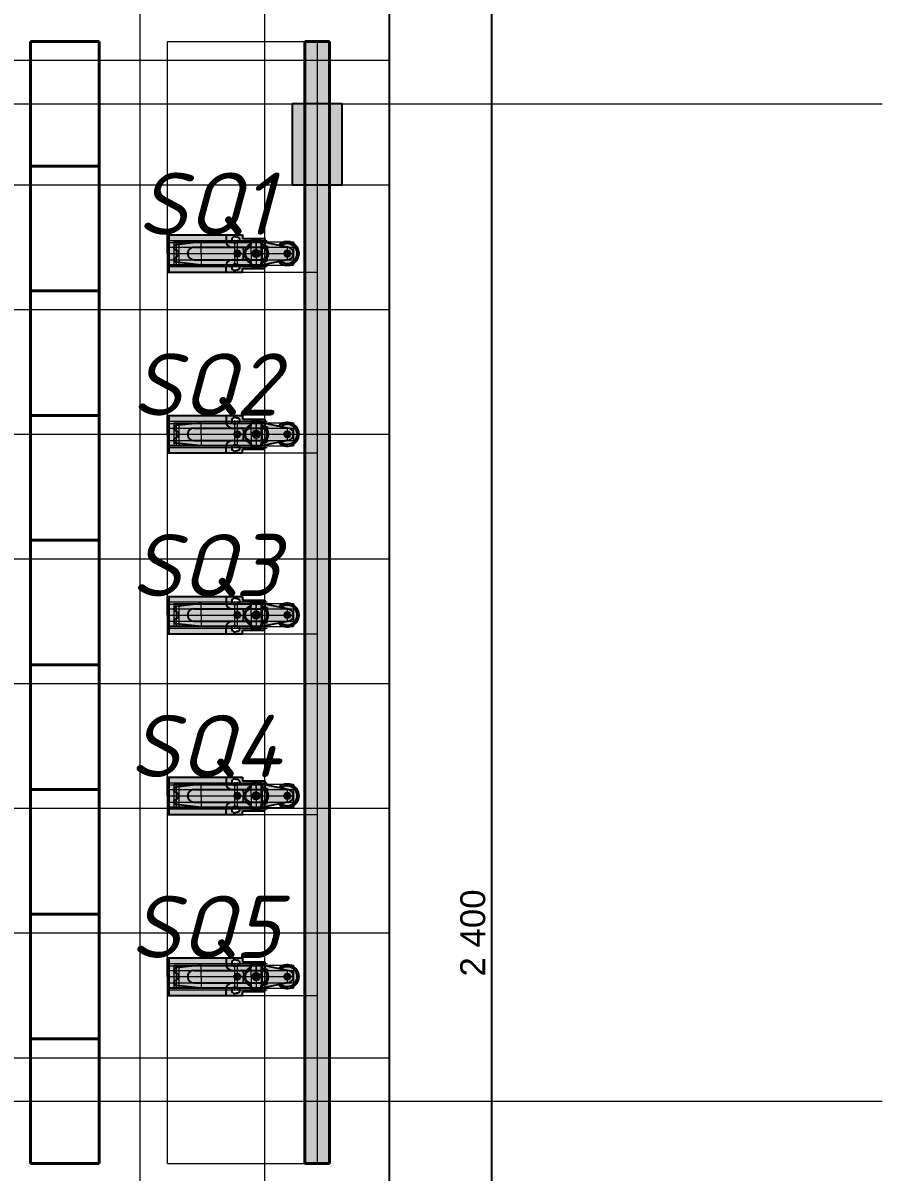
# Model space of a CAD drawing. Header units: millimetres. Extents: x 0 to 53000, y -591 to 24400.
# Drawn here: x 25296 to 25985, y 6138 to 7061 of the extents above; entities that cross this region are included whole.
import ezdxf
from ezdxf.enums import TextEntityAlignment as Align

# ---------------------------------------------------------------- set-up
doc = ezdxf.new("R2010")
doc.units = ezdxf.units.MM
doc.layers.add('Привязки', color=2, linetype='Continuous', lineweight=0, plot=False, transparency=0.8)
doc.layers.add('размеры', color=3, linetype='Continuous')
doc.layers.add('Сетка', color=9, linetype='Continuous', lineweight=20, transparency=0.3)
doc.layers.add('Сетчатый лоток', color=6, linetype='Continuous', lineweight=40)
doc.layers.add('Трубка ПВХ', color=8, linetype='Continuous', lineweight=40)
doc.styles.get("Standard").update_dxf_attribs({"font": 'arial.ttf'})
doc.styles.add('текст', font='isocpeui.ttf')
doc.dimstyles.new('ISO2', dxfattribs={"dimtxt": 20, "dimasz": 20, "dimexe": 10, "dimexo": 5, "dimgap": 5, "dimtad": 1, "dimdec": 4, "dimdsep": 46, "dimlunit": 6, "dimtxsty": 'Standard', "dimcen": 20, "dimadec": 0, "dimazin": 0, "dimtfac": 1, "dimtdec": 4, "dimtmove": 0, "dimatfit": 3, "dimfxl": 1, "dimtolj": 1, "dimtzin": 0, "dimarcsym": 0})

# ---------------------------------------------------------------- blocks, each defined once
blk = doc.blocks.new('*U286')
at = {"layer": 'Сетка'}
blk.add_line((0, -1000), (0, 1400), dxfattribs=at)
blk = doc.blocks.new('*U287')
at = {"layer": 'Сетка', "color": 0, "linetype": 'ByBlock', "lineweight": -2, "transparency": 16777216}
for p in [(1800, 0), (1900, 0), (2000, 0)]:
    blk.add_blockref('*U286', p, dxfattribs=at)
blk = doc.blocks.new('*U288')
at = {"layer": 'Сетка'}
blk.add_line((-800, 0), (1200, 0), dxfattribs=at)
blk = doc.blocks.new('*U289')
at = {"layer": 'Сетка', "color": 0, "linetype": 'ByBlock', "lineweight": -2, "transparency": 16777216}
for p in [(0, 1900), (0, 1800), (0, 1700), (0, 1600), (0, 1500), (0, 1400), (0, 1300), (0, 1200), (0, 1100)]:
    blk.add_blockref('*U288', p, dxfattribs=at)
blk = doc.blocks.new('*D325')
at = {"layer": 'Defpoints', "color": 0, "transparency": 16777216}
for p in [(25589.84, 7531), (25672, 7531), (25589.84, 5131)]:
    blk.add_point(p, dxfattribs=at)
at = {"layer": 'размеры', "color": 0, "lineweight": -2, "transparency": 16777216}
for p, q in [((25594.84, 7531), (25682, 7531)), ((25672, 5151), (25672, 7511)), ((25594.84, 5131), (25682, 5131))]:
    blk.add_line(p, q, dxfattribs=at)
at = {"layer": 'размеры', "color": 0, "transparency": 16777216}
for points in [[(25668.67, 7511), (25675.33, 7511), (25672, 7531)], [(25668.67, 5151), (25675.33, 5151), (25672, 5131)]]:
    blk.add_solid(points, dxfattribs=at)
at = {"layer": 'размеры', "color": 0, "transparency": 16777216, "insert": (25656.79, 6331), "char_height": 20, "attachment_point": 5, "rotation": 90}
blk.add_mtext('\\A1;2\xa0400', dxfattribs=at)
blk = doc.blocks.new('Механизм Концевика')
h = blk.add_hatch(color=8)
h.dxf.hatch_style = 1
h.paths.add_polyline_path([(5, 9.25), (4.75, 8.75), (4.5, 9.25), (4.25, 8.75), (4, 9.25), (3.75, 8.75), (3.5, 9.25), (3.25, 8.75), (3, 9.25), (2.75, 8.75), (2.5, 9.25), (2.25, 8.75), (2, 9.25), (1.75, 8.75), (1.5, 9.25), (1.25, 8.75), (1, 9.25), (0.75, 8.75), (0.5, 9.25), (0.25, 8.75), (0, 9.25), (-0.25, 8.75), (-0.5, 9.25), (-0.75, 8.75), (-1, 9.25), (-1.25, 8.75), (-1.5, 9.25), (-1.75, 8.75), (-2, 9.25), (-2.25, 8.75), (-2.5, 9.25), (-2.75, 8.75), (-3, 9.25), (-3.25, 8.75), (-3.5, 9.25), (-3.75, 8.75), (-4, 9.25), (-4.25, 8.75), (-4.5, 9.25), (-4.75, 8.75), (-5, 9.25), (-5.25, 8.75), (-5.5, 9.25), (-5.75, 8.75), (-6, 9.25), (-6.25, 8.75), (-6.5, 9.25), (-6.75, 8.75), (-7, 9.25), (-7.25, 8.75), (-7.5, 9.25), (-7.75, 8.75), (-8, 9.25), (-8.25, 8.75), (-8.5, 9.25), (-8.75, 8.75), (-9, 9.25), (-9.25, 8.75), (-9.5, 9.25), (-9.75, 8.75), (-10, 9.25), (-10.25, 8.75), (-10.5, 9.25), (-10.75, 8.75), (-11, 9.25), (-11.25, 8.75), (-11.5, 9.25), (-11.75, 8.75), (-12, 9.25), (-12.25, 8.75), (-12.5, 9.25), (-12.75, 8.75), (-13, 9.25), (-13.25, 8.75), (-13.5, 9.25), (-13.75, 8.75), (-14, 9.25), (-14.25, 8.75), (-14.5, 9.25), (-14.75, 8.75), (-15, 9.25), (-15.25, 8.75), (-15.5, 9.25), (-15.75, 8.75), (-16, 9.25), (-16.25, 8.75), (-16.5, 9.25), (-16.75, 8.75), (-17, 9.25), (-17.25, 8.75), (-17.5, 9.25), (-17.75, 8.75), (-18, 9.25), (-18.25, 8.75), (-18.5, 9.25), (-18.75, 8.75), (-19, 9.25), (-19.25, 8.75), (-19.5, 9.25), (-19.75, 8.75), (-20, 9.25), (-20.25, 8.75), (-20.5, 9.25), (-20.75, 8.75), (-21, 9.25), (-21.25, 8.75), (-21.5, 9.25), (-21.75, 8.75), (-22, 9.25), (-22.25, 8.75), (-22.5, 9.25), (-22.75, 8.75), (-23, 9.25), (-23.25, 8.75), (-23.5, 9.25), (-23.75, 8.75), (-24, 9.25), (-24.25, 8.75), (-24.5, 9.25), (-24.75, 8.75), (-25, 9.25), (-25.25, 8.75), (-25.5, 9.25), (-25.75, 8.75), (-26, 9.25), (-26.25, 8.75), (-26.5, 9.25), (-26.75, 8.75), (-27, 9.25), (-27.25, 8.75), (-27.5, 9.25), (-27.75, 8.75), (-28, 9.25), (-28.25, 8.75), (-28.5, 9.25), (-28.75, 8.75), (-29, 9.25), (-29.25, 8.75), (-29.5, 9.25), (-29.75, 8.75), (-30, 9.25), (-30.25, 8.75), (-30.5, 9.25), (-30.75, 8.75), (-31, 9.25), (-31.25, 8.75), (-31.5, 9.25), (-31.75, 8.75), (-32, 9.25), (-32.25, 8.75), (-32.5, 9.25), (-32.75, 8.75), (-33, 9.25), (-33.25, 8.75), (-33.5, 9.25), (-33.75, 8.75), (-34, 9.25), (-34.25, 8.75), (-34.5, 9.25), (-34.75, 8.75), (-35, 9.25), (-35.25, 8.75), (-35.5, 9.25), (-35.75, 8.75), (-36, 9.25), (-36.25, 8.75), (-36.5, 9.25), (-36.75, 8.75), (-37, 9.25), (-37.25, 8.75), (-37.5, 9.25), (-37.75, 8.75), (-38, 9.25), (-38.25, 8.75), (-38.5, 9.25), (-38.75, 8.75), (-39, 9.25), (-39.25, 8.75), (-39.5, 9.25), (-39.75, 8.75), (-40, 9.25), (-40.25, 8.75), (-40.5, 9.25), (-40.75, 8.75), (-41, 9.25), (-41.25, 8.75), (-41.5, 9.25), (-41.75, 8.75), (-42, 9.25), (-42.25, 8.75), (-42.5, 9.25), (-42.75, 8.75), (-43, 9.25), (-43.25, 8.75), (-43.5, 9.25), (-43.75, 8.75), (-44, 9.25), (-64, 7, 0.895043), (-64.44, 3.05, -0.8), (-64.44, -3.05, 0.895043), (-64, -7), (-44, -9.25), (-43.75, -8.75), (-43.5, -9.25), (-43.25, -8.75), (-43, -9.25), (-42.75, -8.75), (-42.5, -9.25), (-42.25, -8.75), (-42, -9.25), (-41.75, -8.75), (-41.5, -9.25), (-41.25, -8.75), (-41, -9.25), (-40.75, -8.75), (-40.5, -9.25), (-40.25, -8.75), (-40, -9.25), (-39.75, -8.75), (-39.5, -9.25), (-39.25, -8.75), (-39, -9.25), (-38.75, -8.75), (-38.5, -9.25), (-38.25, -8.75), (-38, -9.25), (-37.75, -8.75), (-37.5, -9.25), (-37.25, -8.75), (-37, -9.25), (-36.75, -8.75), (-36.5, -9.25), (-36.25, -8.75), (-36, -9.25), (-35.75, -8.75), (-35.5, -9.25), (-35.25, -8.75), (-35, -9.25), (-34.75, -8.75), (-34.5, -9.25), (-34.25, -8.75), (-34, -9.25), (-33.75, -8.75), (-33.5, -9.25), (-33.25, -8.75), (-33, -9.25), (-32.75, -8.75), (-32.5, -9.25), (-32.25, -8.75), (-32, -9.25), (-31.75, -8.75), (-31.5, -9.25), (-31.25, -8.75), (-31, -9.25), (-30.75, -8.75), (-30.5, -9.25), (-30.25, -8.75), (-30, -9.25), (-29.75, -8.75), (-29.5, -9.25), (-29.25, -8.75), (-29, -9.25), (-28.75, -8.75), (-28.5, -9.25), (-28.25, -8.75), (-28, -9.25), (-27.75, -8.75), (-27.5, -9.25), (-27.25, -8.75), (-27, -9.25), (-26.75, -8.75), (-26.5, -9.25), (-26.25, -8.75), (-26, -9.25), (-25.75, -8.75), (-25.5, -9.25), (-25.25, -8.75), (-25, -9.25), (-24.75, -8.75), (-24.5, -9.25), (-24.25, -8.75), (-24, -9.25), (-23.75, -8.75), (-23.5, -9.25), (-23.25, -8.75), (-23, -9.25), (-22.75, -8.75), (-22.5, -9.25), (-22.25, -8.75), (-22, -9.25), (-21.75, -8.75), (-21.5, -9.25), (-21.25, -8.75), (-21, -9.25), (-20.75, -8.75), (-20.5, -9.25), (-20.25, -8.75), (-20, -9.25), (-19.75, -8.75), (-19.5, -9.25), (-19.25, -8.75), (-19, -9.25), (-18.75, -8.75), (-18.5, -9.25), (-18.25, -8.75), (-18, -9.25), (-17.75, -8.75), (-17.5, -9.25), (-17.25, -8.75), (-17, -9.25), (-16.75, -8.75), (-16.5, -9.25), (-16.25, -8.75), (-16, -9.25), (-15.75, -8.75), (-15.5, -9.25), (-15.25, -8.75), (-15, -9.25), (-14.75, -8.75), (-14.5, -9.25), (-14.25, -8.75), (-14, -9.25), (-13.75, -8.75), (-13.5, -9.25), (-13.25, -8.75), (-13, -9.25), (-12.75, -8.75), (-12.5, -9.25), (-12.25, -8.75), (-12, -9.25), (-11.75, -8.75), (-11.5, -9.25), (-11.25, -8.75), (-11, -9.25), (-10.75, -8.75), (-10.5, -9.25), (-10.25, -8.75), (-10, -9.25), (-9.75, -8.75), (-9.5, -9.25), (-9.25, -8.75), (-9, -9.25), (-8.75, -8.75), (-8.5, -9.25), (-8.25, -8.75), (-8, -9.25), (-7.75, -8.75), (-7.5, -9.25), (-7.25, -8.75), (-7, -9.25), (-6.75, -8.75), (-6.5, -9.25), (-6.25, -8.75), (-6, -9.25), (-5.75, -8.75), (-5.5, -9.25), (-5.25, -8.75), (-5, -9.25), (-4.75, -8.75), (-4.5, -9.25), (-4.25, -8.75), (-4, -9.25), (-3.75, -8.75), (-3.5, -9.25), (-3.25, -8.75), (-3, -9.25), (-2.75, -8.75), (-2.5, -9.25), (-2.25, -8.75), (-2, -9.25), (-1.75, -8.75), (-1.5, -9.25), (-1.25, -8.75), (-1, -9.25), (-0.75, -8.75), (-0.5, -9.25), (-0.25, -8.75), (0, -9.25), (0.25, -8.75), (0.5, -9.25), (0.75, -8.75), (1, -9.25), (1.25, -8.75), (1.5, -9.25), (1.75, -8.75), (2, -9.25), (2.25, -8.75), (2.5, -9.25), (2.75, -8.75), (3, -9.25), (3.25, -8.75), (3.5, -9.25), (3.75, -8.75), (4, -9.25), (4.25, -8.75), (4.5, -9.25), (4.75, -8.75), (5, -9.25), (24.81, -5.04, -0.044246), (25.16, -5, 0.968002), (25.16, 5, -0.044246), (24.81, 5.04)])
h.paths.add_polyline_path([(-50, 5), (5, 5, -1), (5, -5), (-50, -5, -1)], flags=16)
h.paths.add_polyline_path([(27.5, 0, -1), (22.5, 0, -1)], flags=16)
h.paths.add_polyline_path([(26.25, 0, -1), (23.75, 0, -1)], flags=0)
h.paths.add_polyline_path([(18.05, 6.48), (19.82, 6.1, -2.160037), (19.82, -6.1), (18.05, -6.48, 2.539795)])
h = blk.add_hatch(color=7)
h.dxf.hatch_style = 1
h.paths.add_polyline_path([(19.82, 6.1), (24.81, 5.04, 0.044246), (25.16, 5, -0.968002), (25.16, -5, 0.044246), (24.81, -5.04), (19.82, -6.1, 2.160037)])
h = blk.add_hatch(color=7)
h.dxf.hatch_style = 1
h.paths.add_polyline_path([(27.5, 0, 1), (22.5, 0, 1)])
h.paths.add_polyline_path([(23.75, 0, -1), (26.25, 0, -1)], flags=16)
h = blk.add_hatch(color=8)
h.dxf.hatch_style = 1
h.paths.add_polyline_path([(26.25, 0, 1), (23.75, 0, 1)])
for p, q in [((-44, 9.25), (-64, 7)), ((-43.75, 8.75), (-44, 9.25)), ((-43.75, 8.75), (-43.5, 9.25)), ((-43.25, 8.75), (-43.5, 9.25)), ((-43.25, 8.75), (-43, 9.25)), ((-42.75, 8.75), (-43, 9.25)), ((-42.75, 8.75), (-42.5, 9.25)), ((-42.25, 8.75), (-42.5, 9.25)), ((-42.25, 8.75), (-42, 9.25)), ((-41.75, 8.75), (-42, 9.25)), ((-41.75, 8.75), (-41.5, 9.25)), ((-41.25, 8.75), (-41.5, 9.25)), ((-41.25, 8.75), (-41, 9.25)), ((-40.75, 8.75), (-41, 9.25)), ((-40.75, 8.75), (-40.5, 9.25)), ((-40.25, 8.75), (-40.5, 9.25)), ((-40.25, 8.75), (-40, 9.25)), ((-39.75, 8.75), (-40, 9.25)), ((-39.75, 8.75), (-39.5, 9.25)), ((-39.25, 8.75), (-39.5, 9.25)), ((-39.25, 8.75), (-39, 9.25)), ((-38.75, 8.75), (-39, 9.25)), ((-38.75, 8.75), (-38.5, 9.25)), ((-38.25, 8.75), (-38.5, 9.25)), ((-38.25, 8.75), (-38, 9.25)), ((-37.75, 8.75), (-38, 9.25)), ((-37.75, 8.75), (-37.5, 9.25)), ((-37.25, 8.75), (-37.5, 9.25)), ((-37.25, 8.75), (-37, 9.25)), ((-36.75, 8.75), (-37, 9.25)), ((-36.75, 8.75), (-36.5, 9.25)), ((-36.25, 8.75), (-36.5, 9.25)), ((-36.25, 8.75), (-36, 9.25)), ((-35.75, 8.75), (-36, 9.25)), ((-35.75, 8.75), (-35.5, 9.25)), ((-35.25, 8.75), (-35.5, 9.25)), ((-35.25, 8.75), (-35, 9.25)), ((-34.75, 8.75), (-35, 9.25)), ((-34.75, 8.75), (-34.5, 9.25)), ((-34.25, 8.75), (-34.5, 9.25)), ((-34.25, 8.75), (-34, 9.25)), ((-33.75, 8.75), (-34, 9.25)), ((-33.75, 8.75), (-33.5, 9.25)), ((-33.25, 8.75), (-33.5, 9.25)), ((-33.25, 8.75), (-33, 9.25)), ((-32.75, 8.75), (-33, 9.25)), ((-32.75, 8.75), (-32.5, 9.25)), ((-32.25, 8.75), (-32.5, 9.25)), ((-32.25, 8.75), (-32, 9.25)), ((-31.75, 8.75), (-32, 9.25)), ((-31.75, 8.75), (-31.5, 9.25)), ((-31.25, 8.75), (-31.5, 9.25)), ((-31.25, 8.75), (-31, 9.25)), ((-30.75, 8.75), (-31, 9.25)), ((-30.75, 8.75), (-30.5, 9.25)), ((-30.25, 8.75), (-30.5, 9.25)), ((-30.25, 8.75), (-30, 9.25)), ((-29.75, 8.75), (-30, 9.25)), ((-29.75, 8.75), (-29.5, 9.25)), ((-29.25, 8.75), (-29.5, 9.25)), ((-29.25, 8.75), (-29, 9.25)), ((-28.75, 8.75), (-29, 9.25)), ((-28.75, 8.75), (-28.5, 9.25)), ((-28.25, 8.75), (-28.5, 9.25)), ((-28.25, 8.75), (-28, 9.25)), ((-27.75, 8.75), (-28, 9.25)), ((-27.75, 8.75), (-27.5, 9.25)), ((-27.25, 8.75), (-27.5, 9.25)), ((-27.25, 8.75), (-27, 9.25)), ((-26.75, 8.75), (-27, 9.25)), ((-26.75, 8.75), (-26.5, 9.25)), ((-26.25, 8.75), (-26.5, 9.25)), ((-26.25, 8.75), (-26, 9.25)), ((-25.75, 8.75), (-26, 9.25)), ((-25.75, 8.75), (-25.5, 9.25)), ((-25.25, 8.75), (-25.5, 9.25)), ((-25.25, 8.75), (-25, 9.25)), ((-24.75, 8.75), (-25, 9.25)), ((-24.75, 8.75), (-24.5, 9.25)), ((-24.25, 8.75), (-24.5, 9.25)), ((-24.25, 8.75), (-24, 9.25)), ((-23.75, 8.75), (-24, 9.25)), ((-23.75, 8.75), (-23.5, 9.25)), ((-23.25, 8.75), (-23.5, 9.25)), ((-23.25, 8.75), (-23, 9.25)), ((-22.75, 8.75), (-23, 9.25)), ((-22.75, 8.75), (-22.5, 9.25)), ((-22.25, 8.75), (-22.5, 9.25)), ((-22.25, 8.75), (-22, 9.25)), ((-21.75, 8.75), (-22, 9.25)), ((-21.75, 8.75), (-21.5, 9.25)), ((-21.25, 8.75), (-21.5, 9.25)), ((-21.25, 8.75), (-21, 9.25)), ((-20.75, 8.75), (-21, 9.25)), ((-20.75, 8.75), (-20.5, 9.25)), ((-20.25, 8.75), (-20.5, 9.25)), ((-20.25, 8.75), (-20, 9.25)), ((-19.75, 8.75), (-20, 9.25)), ((-19.75, 8.75), (-19.5, 9.25)), ((-19.25, 8.75), (-19.5, 9.25)), ((-19.25, 8.75), (-19, 9.25)), ((-18.75, 8.75), (-19, 9.25)), ((-18.75, 8.75), (-18.5, 9.25)), ((-18.25, 8.75), (-18.5, 9.25)), ((-18.25, 8.75), (-18, 9.25)), ((-17.75, 8.75), (-18, 9.25)), ((-17.75, 8.75), (-17.5, 9.25)), ((-17.25, 8.75), (-17.5, 9.25)), ((-17.25, 8.75), (-17, 9.25)), ((-16.75, 8.75), (-17, 9.25)), ((-16.75, 8.75), (-16.5, 9.25)), ((-16.25, 8.75), (-16.5, 9.25)), ((-16.25, 8.75), (-16, 9.25)), ((-15.75, 8.75), (-16, 9.25)), ((-15.75, 8.75), (-15.5, 9.25)), ((-15.25, 8.75), (-15.5, 9.25)), ((-15.25, 8.75), (-15, 9.25)), ((-14.75, 8.75), (-15, 9.25)), ((-14.75, 8.75), (-14.5, 9.25)), ((-14.25, 8.75), (-14.5, 9.25)), ((-14.25, 8.75), (-14, 9.25)), ((-13.75, 8.75), (-14, 9.25)), ((-13.75, 8.75), (-13.5, 9.25)), ((-13.25, 8.75), (-13.5, 9.25)), ((-13.25, 8.75), (-13, 9.25)), ((-12.75, 8.75), (-13, 9.25)), ((-12.75, 8.75), (-12.5, 9.25)), ((-12.25, 8.75), (-12.5, 9.25)), ((-12.25, 8.75), (-12, 9.25)), ((-11.75, 8.75), (-12, 9.25)), ((-11.75, 8.75), (-11.5, 9.25)), ((-11.25, 8.75), (-11.5, 9.25)), ((-11.25, 8.75), (-11, 9.25)), ((-10.75, 8.75), (-11, 9.25)), ((-10.75, 8.75), (-10.5, 9.25)), ((-10.25, 8.75), (-10.5, 9.25)), ((-10.25, 8.75), (-10, 9.25)), ((-9.75, 8.75), (-10, 9.25)), ((-9.75, 8.75), (-9.5, 9.25)), ((-9.25, 8.75), (-9.5, 9.25)), ((-9.25, 8.75), (-9, 9.25)), ((-8.75, 8.75), (-9, 9.25)), ((-8.75, 8.75), (-8.5, 9.25)), ((-8.25, 8.75), (-8.5, 9.25)), ((-8.25, 8.75), (-8, 9.25)), ((-7.75, 8.75), (-8, 9.25)), ((-7.75, 8.75), (-7.5, 9.25)), ((-7.25, 8.75), (-7.5, 9.25)), ((-7.25, 8.75), (-7, 9.25)), ((-6.75, 8.75), (-7, 9.25)), ((-6.75, 8.75), (-6.5, 9.25)), ((-6.25, 8.75), (-6.5, 9.25)), ((-6.25, 8.75), (-6, 9.25)), ((-5.75, 8.75), (-6, 9.25)), ((-5.75, 8.75), (-5.5, 9.25)), ((-5.25, 8.75), (-5.5, 9.25)), ((-5.25, 8.75), (-5, 9.25)), ((-4.75, 8.75), (-5, 9.25)), ((-4.75, 8.75), (-4.5, 9.25)), ((-4.25, 8.75), (-4.5, 9.25)), ((-4.25, 8.75), (-4, 9.25)), ((-3.75, 8.75), (-4, 9.25)), ((-3.75, 8.75), (-3.5, 9.25)), ((-3.25, 8.75), (-3.5, 9.25)), ((-3.25, 8.75), (-3, 9.25)), ((-2.75, 8.75), (-3, 9.25)), ((-2.75, 8.75), (-2.5, 9.25)), ((-2.25, 8.75), (-2.5, 9.25)), ((-2.25, 8.75), (-2, 9.25)), ((-1.75, 8.75), (-2, 9.25)), ((-1.75, 8.75), (-1.5, 9.25)), ((-1.25, 8.75), (-1.5, 9.25)), ((-1.25, 8.75), (-1, 9.25)), ((-0.75, 8.75), (-1, 9.25)), ((-0.75, 8.75), (-0.5, 9.25)), ((-0.25, 8.75), (-0.5, 9.25)), ((-0.25, 8.75), (0, 9.25)), ((0.25, 8.75), (0, 9.25)), ((0.25, 8.75), (0.5, 9.25)), ((0.75, 8.75), (0.5, 9.25)), ((0.75, 8.75), (1, 9.25)), ((1.25, 8.75), (1, 9.25)), ((1.25, 8.75), (1.5, 9.25)), ((1.75, 8.75), (1.5, 9.25)), ((1.75, 8.75), (2, 9.25)), ((2.25, 8.75), (2, 9.25)), ((2.25, 8.75), (2.5, 9.25)), ((2.75, 8.75), (2.5, 9.25)), ((2.75, 8.75), (3, 9.25)), ((3.25, 8.75), (3, 9.25)), ((3.25, 8.75), (3.5, 9.25)), ((3.75, 8.75), (3.5, 9.25)), ((3.75, 8.75), (4, 9.25)), ((4.25, 8.75), (4, 9.25)), ((4.25, 8.75), (4.5, 9.25)), ((4.75, 8.75), (4.5, 9.25)), ((4.75, 8.75), (5, 9.25)), ((24.81, 5.04), (5, 9.25)), ((-50, 5), (5, 5)), ((-4, 5), (4, 5)), ((-44, -9.25), (-64, -7)), ((-50, -5), (5, -5)), ((-43.75, -8.75), (-44, -9.25)), ((-43.75, -8.75), (-43.5, -9.25)), ((-43.25, -8.75), (-43.5, -9.25)), ((-43.25, -8.75), (-43, -9.25)), ((-42.75, -8.75), (-43, -9.25)), ((-42.75, -8.75), (-42.5, -9.25)), ((-42.25, -8.75), (-42.5, -9.25)), ((-42.25, -8.75), (-42, -9.25)), ((-41.75, -8.75), (-42, -9.25)), ((-41.75, -8.75), (-41.5, -9.25)), ((-41.25, -8.75), (-41.5, -9.25)), ((-41.25, -8.75), (-41, -9.25)), ((-40.75, -8.75), (-41, -9.25)), ((-40.75, -8.75), (-40.5, -9.25)), ((-40.25, -8.75), (-40.5, -9.25)), ((-40.25, -8.75), (-40, -9.25)), ((-39.75, -8.75), (-40, -9.25)), ((-39.75, -8.75), (-39.5, -9.25)), ((-39.25, -8.75), (-39.5, -9.25)), ((-39.25, -8.75), (-39, -9.25)), ((-38.75, -8.75), (-39, -9.25)), ((-38.75, -8.75), (-38.5, -9.25)), ((-38.25, -8.75), (-38.5, -9.25)), ((-38.25, -8.75), (-38, -9.25)), ((-37.75, -8.75), (-38, -9.25)), ((-37.75, -8.75), (-37.5, -9.25)), ((-37.25, -8.75), (-37.5, -9.25)), ((-37.25, -8.75), (-37, -9.25)), ((-36.75, -8.75), (-37, -9.25)), ((-36.75, -8.75), (-36.5, -9.25)), ((-36.25, -8.75), (-36.5, -9.25)), ((-36.25, -8.75), (-36, -9.25)), ((-35.75, -8.75), (-36, -9.25)), ((-35.75, -8.75), (-35.5, -9.25)), ((-35.25, -8.75), (-35.5, -9.25)), ((-35.25, -8.75), (-35, -9.25)), ((-34.75, -8.75), (-35, -9.25)), ((-34.75, -8.75), (-34.5, -9.25)), ((-34.25, -8.75), (-34.5, -9.25)), ((-34.25, -8.75), (-34, -9.25)), ((-33.75, -8.75), (-34, -9.25)), ((-33.75, -8.75), (-33.5, -9.25)), ((-33.25, -8.75), (-33.5, -9.25)), ((-33.25, -8.75), (-33, -9.25)), ((-32.75, -8.75), (-33, -9.25)), ((-32.75, -8.75), (-32.5, -9.25)), ((-32.25, -8.75), (-32.5, -9.25)), ((-32.25, -8.75), (-32, -9.25)), ((-31.75, -8.75), (-32, -9.25)), ((-31.75, -8.75), (-31.5, -9.25)), ((-31.25, -8.75), (-31.5, -9.25)), ((-31.25, -8.75), (-31, -9.25)), ((-30.75, -8.75), (-31, -9.25)), ((-30.75, -8.75), (-30.5, -9.25)), ((-30.25, -8.75), (-30.5, -9.25)), ((-30.25, -8.75), (-30, -9.25)), ((-29.75, -8.75), (-30, -9.25)), ((-29.75, -8.75), (-29.5, -9.25)), ((-29.25, -8.75), (-29.5, -9.25)), ((-29.25, -8.75), (-29, -9.25)), ((-28.75, -8.75), (-29, -9.25)), ((-28.75, -8.75), (-28.5, -9.25)), ((-28.25, -8.75), (-28.5, -9.25)), ((-28.25, -8.75), (-28, -9.25)), ((-27.75, -8.75), (-28, -9.25)), ((-27.75, -8.75), (-27.5, -9.25)), ((-27.25, -8.75), (-27.5, -9.25)), ((-27.25, -8.75), (-27, -9.25)), ((-26.75, -8.75), (-27, -9.25)), ((-26.75, -8.75), (-26.5, -9.25)), ((-26.25, -8.75), (-26.5, -9.25)), ((-26.25, -8.75), (-26, -9.25)), ((-25.75, -8.75), (-26, -9.25)), ((-25.75, -8.75), (-25.5, -9.25)), ((-25.25, -8.75), (-25.5, -9.25)), ((-25.25, -8.75), (-25, -9.25)), ((-24.75, -8.75), (-25, -9.25)), ((-24.75, -8.75), (-24.5, -9.25)), ((-24.25, -8.75), (-24.5, -9.25)), ((-24.25, -8.75), (-24, -9.25)), ((-23.75, -8.75), (-24, -9.25)), ((-23.75, -8.75), (-23.5, -9.25)), ((-23.25, -8.75), (-23.5, -9.25)), ((-23.25, -8.75), (-23, -9.25)), ((-22.75, -8.75), (-23, -9.25)), ((-22.75, -8.75), (-22.5, -9.25)), ((-22.25, -8.75), (-22.5, -9.25)), ((-22.25, -8.75), (-22, -9.25)), ((-21.75, -8.75), (-22, -9.25)), ((-21.75, -8.75), (-21.5, -9.25)), ((-21.25, -8.75), (-21.5, -9.25)), ((-21.25, -8.75), (-21, -9.25)), ((-20.75, -8.75), (-21, -9.25)), ((-20.75, -8.75), (-20.5, -9.25)), ((-20.25, -8.75), (-20.5, -9.25)), ((-20.25, -8.75), (-20, -9.25)), ((-19.75, -8.75), (-20, -9.25)), ((-19.75, -8.75), (-19.5, -9.25)), ((-19.25, -8.75), (-19.5, -9.25)), ((-19.25, -8.75), (-19, -9.25)), ((-18.75, -8.75), (-19, -9.25)), ((-18.75, -8.75), (-18.5, -9.25)), ((-18.25, -8.75), (-18.5, -9.25)), ((-18.25, -8.75), (-18, -9.25)), ((-17.75, -8.75), (-18, -9.25)), ((-17.75, -8.75), (-17.5, -9.25)), ((-17.25, -8.75), (-17.5, -9.25)), ((-17.25, -8.75), (-17, -9.25)), ((-16.75, -8.75), (-17, -9.25)), ((-16.75, -8.75), (-16.5, -9.25)), ((-16.25, -8.75), (-16.5, -9.25)), ((-16.25, -8.75), (-16, -9.25)), ((-15.75, -8.75), (-16, -9.25)), ((-15.75, -8.75), (-15.5, -9.25)), ((-15.25, -8.75), (-15.5, -9.25)), ((-15.25, -8.75), (-15, -9.25)), ((-14.75, -8.75), (-15, -9.25)), ((-14.75, -8.75), (-14.5, -9.25)), ((-14.25, -8.75), (-14.5, -9.25)), ((-14.25, -8.75), (-14, -9.25)), ((-13.75, -8.75), (-14, -9.25)), ((-13.75, -8.75), (-13.5, -9.25)), ((-13.25, -8.75), (-13.5, -9.25)), ((-13.25, -8.75), (-13, -9.25)), ((-12.75, -8.75), (-13, -9.25)), ((-12.75, -8.75), (-12.5, -9.25)), ((-12.25, -8.75), (-12.5, -9.25)), ((-12.25, -8.75), (-12, -9.25)), ((-11.75, -8.75), (-12, -9.25)), ((-11.75, -8.75), (-11.5, -9.25)), ((-11.25, -8.75), (-11.5, -9.25)), ((-11.25, -8.75), (-11, -9.25)), ((-10.75, -8.75), (-11, -9.25)), ((-10.75, -8.75), (-10.5, -9.25)), ((-10.25, -8.75), (-10.5, -9.25)), ((-10.25, -8.75), (-10, -9.25)), ((-9.75, -8.75), (-10, -9.25)), ((-9.75, -8.75), (-9.5, -9.25)), ((-9.25, -8.75), (-9.5, -9.25)), ((-9.25, -8.75), (-9, -9.25)), ((-8.75, -8.75), (-9, -9.25)), ((-8.75, -8.75), (-8.5, -9.25)), ((-8.25, -8.75), (-8.5, -9.25)), ((-8.25, -8.75), (-8, -9.25)), ((-7.75, -8.75), (-8, -9.25)), ((-7.75, -8.75), (-7.5, -9.25)), ((-7.25, -8.75), (-7.5, -9.25)), ((-7.25, -8.75), (-7, -9.25)), ((-6.75, -8.75), (-7, -9.25)), ((-6.75, -8.75), (-6.5, -9.25)), ((-6.25, -8.75), (-6.5, -9.25)), ((-6.25, -8.75), (-6, -9.25)), ((-5.75, -8.75), (-6, -9.25)), ((-5.75, -8.75), (-5.5, -9.25)), ((-5.25, -8.75), (-5.5, -9.25)), ((-5.25, -8.75), (-5, -9.25)), ((-4.75, -8.75), (-5, -9.25)), ((-4.75, -8.75), (-4.5, -9.25)), ((-4.25, -8.75), (-4.5, -9.25)), ((-4.25, -8.75), (-4, -9.25)), ((-4, -5), (4, -5)), ((-3.75, -8.75), (-4, -9.25)), ((-3.75, -8.75), (-3.5, -9.25)), ((-3.25, -8.75), (-3.5, -9.25)), ((-3.25, -8.75), (-3, -9.25)), ((-2.75, -8.75), (-3, -9.25)), ((-2.75, -8.75), (-2.5, -9.25)), ((-2.25, -8.75), (-2.5, -9.25)), ((-2.25, -8.75), (-2, -9.25)), ((-1.75, -8.75), (-2, -9.25)), ((-1.75, -8.75), (-1.5, -9.25)), ((-1.25, -8.75), (-1.5, -9.25)), ((-1.25, -8.75), (-1, -9.25)), ((-0.75, -8.75), (-1, -9.25)), ((-0.75, -8.75), (-0.5, -9.25)), ((-0.25, -8.75), (-0.5, -9.25)), ((-0.25, -8.75), (0, -9.25)), ((0.25, -8.75), (0, -9.25)), ((0.25, -8.75), (0.5, -9.25)), ((0.75, -8.75), (0.5, -9.25)), ((0.75, -8.75), (1, -9.25)), ((1.25, -8.75), (1, -9.25)), ((1.25, -8.75), (1.5, -9.25)), ((1.75, -8.75), (1.5, -9.25)), ((1.75, -8.75), (2, -9.25)), ((2.25, -8.75), (2, -9.25)), ((2.25, -8.75), (2.5, -9.25)), ((2.75, -8.75), (2.5, -9.25)), ((2.75, -8.75), (3, -9.25)), ((3.25, -8.75), (3, -9.25)), ((3.25, -8.75), (3.5, -9.25)), ((3.75, -8.75), (3.5, -9.25)), ((3.75, -8.75), (4, -9.25)), ((4.25, -8.75), (4, -9.25)), ((4.25, -8.75), (4.5, -9.25)), ((4.75, -8.75), (4.5, -9.25)), ((4.75, -8.75), (5, -9.25)), ((24.81, -5.04), (5, -9.25))]:
    blk.add_line(p, q)
for radius in [2.5, 1.25]:
    blk.add_circle((25, 0), radius)
for centre, radius, start, end in [((25, 0), 9.5, 222.98235, 137.01765), ((-64, 5), 2, 90, 257.31962), ((-65.13, 0), 3.13, 282.68038, 77.31962), ((-65.13, 0), 3.13, 282.68038, 77.31962), ((-50, 0), 5, 90, 270), ((5, 0), 5, 270, 90), ((25, 0), 8, 229.68403, 130.31597), ((25.23, 7), 2, 258.0031, 268.13702), ((25, 0), 5, 271.86298, 88.13702), ((-64, -5), 2, 102.68038, 270), ((25.23, -7), 2, 91.86298, 101.9969)]:
    blk.add_arc(centre, radius, start, end)
at = {"layer": 'Привязки'}
for p, q in [((-66, 9.25), (30, 9.25)), ((-66, 9.25), (-66, -9.25)), ((-64, 9.25), (-64, -9.25)), ((-62, 9.25), (-62, -9.25)), ((-44, 0), (-44, 9.25)), ((0, 9.25), (0, -9.25)), ((5, 9.25), (5, -9.25)), ((30, 9.25), (30, -9.25)), ((-64, 5), (30, 5)), ((-64, 0), (30, 0)), ((-64, 0), (-44, 0)), ((-44, 0), (-44, -9.25)), ((25, 2.5), (25, -2.5)), ((25.16, -5), (25.16, 5)), ((-64, -5), (30, -5)), ((-66, -9.25), (30, -9.25))]:
    blk.add_line(p, q, dxfattribs=at)
blk = doc.blocks.new('Концевой выключатель SQ')
at = {"true_color": 0x293189}
h = blk.add_hatch(color=177, dxfattribs=at)
h.dxf.hatch_style = 1
h.paths.add_polyline_path([(47, 10), (47, 15), (1, 15), (1, -15), (47, -15), (47, -10, -0.414214), (52, -5), (59, -5, 0.414214), (61, -3), (61, 0), (61, 3, 0.414214), (59, 5), (52, 5, -0.414214)])
h.paths.add_polyline_path([(58.5, 0, -1), (53.5, 0, -1)], flags=16)
h.paths.add_polyline_path([(1, 15), (0, 15), (0, 0), (0, -15), (1, -15)])
h.paths.add_polyline_path([(67, 8.06), (67, 10.5), (75, 10.5), (75, 8.06, -0.284915), (80, 0), (80, 6), (78, 6), (78, 12), (60, 12), (60, 15), (47, 15), (47, 10, 0.414214), (52, 5), (59, 5, -0.414214), (61, 3), (61, 0), (61, -3, -0.414214), (59, -5), (52, -5, 0.414214), (47, -10), (47, -15), (60, -15), (60, -12), (78, -12), (78, -6), (80, -6), (80, 0, -0.284915), (75, -8.06), (75, -10.5), (67, -10.5), (67, -8.06, -0.620174)])
h.paths.add_polyline_path([(55.56, 12.95, -1.249), (55.56, 9.05, -2.081666)], flags=16)
h.paths.add_polyline_path([(55.56, -9.05, -1.249), (55.56, -12.95, -2.081666)], flags=16)
h = blk.add_hatch(color=8)
h.dxf.hatch_style = 1
h.paths.add_polyline_path([(75.76, -6.05, 0.072185), (77.29, -4.45, -0.119286), (75, -5), (67, -5, -0.119286), (64.71, -4.45, 0.072185), (66.24, -6.05, -0.2299), (67, -7.62), (67, -9.25), (67.25, -8.75), (67.5, -9.25), (67.75, -8.75), (68, -9.25), (68.25, -8.75), (68.5, -9.25), (68.75, -8.75), (69, -9.25), (69.25, -8.75), (69.5, -9.25), (69.75, -8.75), (70, -9.25), (70.25, -8.75), (70.5, -9.25), (70.75, -8.75), (71, -9.25), (71.25, -8.75), (71.5, -9.25), (71.75, -8.75), (72, -9.25), (72.25, -8.75), (72.5, -9.25), (72.75, -8.75), (73, -9.25), (73.25, -8.75), (73.5, -9.25), (73.75, -8.75), (74, -9.25), (74.25, -8.75), (74.5, -9.25), (74.75, -8.75), (75, -9.25), (75, -7.62, -0.2299)])
h.paths.add_polyline_path([(75, 7.62), (75, 9.25), (74.75, 8.75), (74.5, 9.25), (74.25, 8.75), (74, 9.25), (73.75, 8.75), (73.5, 9.25), (73.25, 8.75), (73, 9.25), (72.75, 8.75), (72.5, 9.25), (72.25, 8.75), (72, 9.25), (71.75, 8.75), (71.5, 9.25), (71.25, 8.75), (71, 9.25), (70.75, 8.75), (70.5, 9.25), (70.25, 8.75), (70, 9.25), (69.75, 8.75), (69.5, 9.25), (69.25, 8.75), (69, 9.25), (68.75, 8.75), (68.5, 9.25), (68.25, 8.75), (68, 9.25), (67.75, 8.75), (67.5, 9.25), (67.25, 8.75), (67, 9.25), (67, 7.62, -0.2299), (66.24, 6.05, 0.072185), (64.71, 4.45, -0.119286), (67, 5), (75, 5, -0.119286), (77.29, 4.45, 0.072185), (75.76, 6.05, -0.2299)])
h = blk.add_hatch(color=8)
h.dxf.hatch_style = 1
h.paths.add_polyline_path([(75, 10.5), (67, 10.5), (67, 9.25), (67.25, 8.75), (67.5, 9.25), (67.75, 8.75), (68, 9.25), (68.25, 8.75), (68.5, 9.25), (68.75, 8.75), (69, 9.25), (69.25, 8.75), (69.5, 9.25), (69.75, 8.75), (70, 9.25), (70.25, 8.75), (70.5, 9.25), (70.75, 8.75), (71, 9.25), (71.25, 8.75), (71.5, 9.25), (71.75, 8.75), (72, 9.25), (72.25, 8.75), (72.5, 9.25), (72.75, 8.75), (73, 9.25), (73.25, 8.75), (73.5, 9.25), (73.75, 8.75), (74, 9.25), (74.25, 8.75), (74.5, 9.25), (74.75, 8.75), (75, 9.25)])
h.paths.add_polyline_path([(75, -9.25), (74.75, -8.75), (74.5, -9.25), (74.25, -8.75), (74, -9.25), (73.75, -8.75), (73.5, -9.25), (73.25, -8.75), (73, -9.25), (72.75, -8.75), (72.5, -9.25), (72.25, -8.75), (72, -9.25), (71.75, -8.75), (71.5, -9.25), (71.25, -8.75), (71, -9.25), (70.75, -8.75), (70.5, -9.25), (70.25, -8.75), (70, -9.25), (69.75, -8.75), (69.5, -9.25), (69.25, -8.75), (69, -9.25), (68.75, -8.75), (68.5, -9.25), (68.25, -8.75), (68, -9.25), (67.75, -8.75), (67.5, -9.25), (67.25, -8.75), (67, -9.25), (67, -10.5), (75, -10.5)])
at = {"true_color": 0x939598}
h = blk.add_hatch(color=252, dxfattribs=at)
h.dxf.hatch_style = 1
h.paths.add_polyline_path([(53.91, 1.38, 0.147057), (53.5, 0, 0.147057), (53.91, -1.38), (55.29, 0)])
h.paths.add_polyline_path([(57.38, 2.09, 0.300614), (54.62, 2.09), (56, 0.71)])
h.paths.add_polyline_path([(58.09, 1.38), (56.71, 0), (58.09, -1.38, 0.147057), (58.5, 0, 0.147057)])
h.paths.add_polyline_path([(56, -0.71), (54.62, -2.09, 0.300614), (57.38, -2.09)])
at = {"true_color": 0x636466}
h = blk.add_hatch(color=251, dxfattribs=at)
h.dxf.hatch_style = 1
h.paths.add_polyline_path([(54.62, 2.09, 0.101021), (53.91, 1.38), (55.29, 0), (53.91, -1.38, 0.101021), (54.62, -2.09), (56, -0.71), (57.38, -2.09, 0.101021), (58.09, -1.38), (56.71, 0), (58.09, 1.38, 0.101021), (57.38, 2.09), (56, 0.71)])
h = blk.add_hatch(color=251, dxfattribs=at)
h.dxf.hatch_style = 1
h.paths.add_polyline_path([(66.24, 6.05, 0.2299), (67, 7.62), (67, 8.06, 0.284915), (62, 0, -0.281041), (64.71, 4.45, -0.072185)])
h.paths.add_polyline_path([(64.71, -4.45, -0.281041), (62, 0, 0.284915), (67, -8.06), (67, -7.62, 0.2299), (66.24, -6.05, -0.072185)])
h.paths.add_polyline_path([(80, 0, -0.281041), (77.29, -4.45, -0.072185), (75.76, -6.05, 0.2299), (75, -7.62), (75, -8.06, 0.284915)])
h.paths.add_polyline_path([(75, 8.06), (75, 7.62, 0.2299), (75.76, 6.05, -0.072185), (77.29, 4.45, -0.281041), (80, 0, 0.284915)])
at = {"true_color": 0x939598}
h = blk.add_hatch(color=252, dxfattribs=at)
h.dxf.hatch_style = 1
h.paths.add_polyline_path([(75, 5), (67, 5, 1), (67, -5), (75, -5, 1)])
h.paths.add_polyline_path([(74, 0, -1), (68, 0, -1)], flags=16)
h.paths.add_polyline_path([(73, 0, -1), (69, 0, -1)], flags=0)
at = {"true_color": 0x636466}
h = blk.add_hatch(color=251, dxfattribs=at)
h.dxf.hatch_style = 1
h.paths.add_polyline_path([(68, 0, 1), (74, 0, 1)])
h.paths.add_polyline_path([(73, 0, -1), (69, 0, -1)], flags=16)
at = {"true_color": 0x939598}
h = blk.add_hatch(color=252, dxfattribs=at)
h.dxf.hatch_style = 1
h.paths.add_polyline_path([(69, 0, 1), (73, 0, 1)])
for p, q in [((0, 15), (60, 15)), ((0, 0), (0, 15)), ((0, 15), (1, 15)), ((1, 15), (1, -15)), ((1, 15), (47, 15)), ((47, 15), (47, 10)), ((60, 15), (60, 12)), ((60, 12), (78, 12)), ((67, 7.62), (67, 10.5)), ((67, 10.5), (75, 10.5)), ((67, 9.25), (67.25, 8.75)), ((67.5, 9.25), (67.25, 8.75)), ((67.5, 9.25), (67.75, 8.75)), ((68, 9.25), (67.75, 8.75)), ((68, 9.25), (68.25, 8.75)), ((68.5, 9.25), (68.25, 8.75)), ((68.5, 9.25), (68.75, 8.75)), ((69, 9.25), (68.75, 8.75)), ((69, 9.25), (69.25, 8.75)), ((69.5, 9.25), (69.25, 8.75)), ((69.5, 9.25), (69.75, 8.75)), ((70, 9.25), (69.75, 8.75)), ((70, 9.25), (70.25, 8.75)), ((70.5, 9.25), (70.25, 8.75)), ((70.5, 9.25), (70.75, 8.75)), ((71, 9.25), (70.75, 8.75)), ((71, 9.25), (71.25, 8.75)), ((71.5, 9.25), (71.25, 8.75)), ((71.5, 9.25), (71.75, 8.75)), ((72, 9.25), (71.75, 8.75)), ((72, 9.25), (72.25, 8.75)), ((72.5, 9.25), (72.25, 8.75)), ((72.5, 9.25), (72.75, 8.75)), ((73, 9.25), (72.75, 8.75)), ((73, 9.25), (73.25, 8.75)), ((73.5, 9.25), (73.25, 8.75)), ((73.5, 9.25), (73.75, 8.75)), ((74, 9.25), (73.75, 8.75)), ((74, 9.25), (74.25, 8.75)), ((74.5, 9.25), (74.25, 8.75)), ((74.5, 9.25), (74.75, 8.75)), ((75, 9.25), (74.75, 8.75)), ((75, 10.5), (75, 8.06)), ((75, 10.5), (75, 7.62)), ((78, 12), (78, 6)), ((0, 0), (0, -15)), ((52, 5), (59, 5)), ((53.91, 1.38), (55.29, 0)), ((53.91, -1.38), (55.29, 0)), ((54.62, 2.09), (56, 0.71)), ((56, 0.71), (57.38, 2.09)), ((56.71, 0), (58.09, 1.38)), ((56.71, 0), (58.09, -1.38)), ((61, 3), (61, 0)), ((61, -3), (61, 0)), ((67, 5), (75, 5)), ((78, 6), (80, 6)), ((80, 6), (80, 0)), ((80, -6), (80, 0)), ((52, -5), (59, -5)), ((54.62, -2.09), (56, -0.71)), ((56, -0.71), (57.38, -2.09)), ((67, -5), (75, -5)), ((67, -7.62), (67, -10.5)), ((67, -9.25), (67.25, -8.75)), ((67.5, -9.25), (67.25, -8.75)), ((67.5, -9.25), (67.75, -8.75)), ((68, -9.25), (67.75, -8.75)), ((68, -9.25), (68.25, -8.75)), ((68.5, -9.25), (68.25, -8.75)), ((68.5, -9.25), (68.75, -8.75)), ((69, -9.25), (68.75, -8.75)), ((69, -9.25), (69.25, -8.75)), ((69.5, -9.25), (69.25, -8.75)), ((69.5, -9.25), (69.75, -8.75)), ((70, -9.25), (69.75, -8.75)), ((70, -9.25), (70.25, -8.75)), ((70.5, -9.25), (70.25, -8.75)), ((70.5, -9.25), (70.75, -8.75)), ((71, -9.25), (70.75, -8.75)), ((71, -9.25), (71.25, -8.75)), ((71.5, -9.25), (71.25, -8.75)), ((71.5, -9.25), (71.75, -8.75)), ((72, -9.25), (71.75, -8.75)), ((72, -9.25), (72.25, -8.75)), ((72.5, -9.25), (72.25, -8.75)), ((72.5, -9.25), (72.75, -8.75)), ((73, -9.25), (72.75, -8.75)), ((73, -9.25), (73.25, -8.75)), ((73.5, -9.25), (73.25, -8.75)), ((73.5, -9.25), (73.75, -8.75)), ((74, -9.25), (73.75, -8.75)), ((74, -9.25), (74.25, -8.75)), ((74.5, -9.25), (74.25, -8.75)), ((74.5, -9.25), (74.75, -8.75)), ((75, -9.25), (74.75, -8.75)), ((75, -10.5), (75, -7.62)), ((75, -10.5), (75, -8.06)), ((78, -12), (78, -6)), ((78, -6), (80, -6)), ((0, -15), (60, -15)), ((47, -15), (47, -10)), ((60, -15), (60, -12)), ((60, -12), (78, -12)), ((60, -15), (60, -12)), ((67, -10.5), (75, -10.5))]:
    blk.add_line(p, q)
for centre, radius in [((56, 0), 2.5), ((71, 0), 3), ((71, 0), 2)]:
    blk.add_circle(centre, radius)
for centre, radius, start, end in [((52, 10), 5, 180, 270), ((54, 11), 2.5, 51.31781, 308.68219), ((56, 11), 2, 257.36437, 102.63563), ((59, 3), 2, 0, 90), ((71, 0), 9, 116.3878, 243.6122), ((67, 0), 5, 90, 270), ((71, 0), 7.7, 128.21081, 144.72564), ((65, 7.62), 2, 308.21081, 0), ((71, 0), 9, 296.3878, 63.6122), ((77, 7.62), 2, 180, 231.78919), ((75, 0), 5, 270, 90), ((71, 0), 7.7, 35.27436, 51.78919), ((52, -10), 5, 90, 180), ((54, -11), 2.5, 51.31781, 308.68219), ((56, -11), 2, 257.36437, 102.63563), ((59, -3), 2, 270, 0), ((71, 0), 7.7, 215.27436, 231.78919), ((65, -7.62), 2, 0, 51.78919), ((77, -7.62), 2, 128.21081, 180), ((71, 0), 7.7, 308.21081, 324.72564)]:
    blk.add_arc(centre, radius, start, end)
at = {"layer": 'Привязки'}
for p, q in [((0, 10.5), (80, 10.5)), ((54, -11), (54, 11)), ((56, -11), (56, 11)), ((67, 0), (67, 10.5)), ((67, 10.5), (75, 10.5)), ((71, 0), (71, 10.5)), ((75, 0), (75, 10.5)), ((0, 8.75), (80, 8.75)), ((0, 5), (80, 5)), ((0, 0), (80, 0)), ((67, 0), (67, -10.5)), ((71, 0), (71, -10.5)), ((75, 0), (75, -10.5)), ((0, -5), (80, -5)), ((0, -8.75), (80, -8.75)), ((0, -9.25), (80, -9.25)), ((0, -10.5), (80, -10.5)), ((67, -10.5), (75, -10.5))]:
    blk.add_line(p, q, dxfattribs=at)
blk.add_blockref('Механизм Концевика', (71, 0))
at = {"style": 'текст'}
blk.add_attdef('SQ', text='', height=50, dxfattribs=at).set_placement((30, 0), align=Align.BOTTOM_CENTER)

msp = doc.modelspace()

# ---------------------------------------------------------------- hatches: boundary and pattern name
h = msp.add_hatch(color=7)
h.dxf.hatch_style = 1
h.paths.add_polyline_path([(25551.83552, 6996), (25521.83552, 6996), (25511.83552, 6996), (25511.83552, 6931), (25551.83552, 6931)])
at = {"layer": 'Трубка ПВХ'}
h = msp.add_hatch(color=8, dxfattribs=at)
h.dxf.hatch_style = 1
h.paths.add_polyline_path([(25541.83552, 7046), (25521.83552, 7046), (25521.83552, 6146), (25541.83552, 6146)])

# ---------------------------------------------------------------- linework, layer by layer
for p, q in [((25589.83552, 5131), (25589.83552, 7531)), ((25511.83552, 6996), (25511.83552, 6931)), ((25551.83552, 6996), (25511.83552, 6996)), ((25551.83552, 6931), (25551.83552, 6996)), ((25511.83552, 6931), (25551.83552, 6931))]:
    msp.add_line(p, q)
at = {"layer": 'Привязки'}
for p, q in [((25301.83552, 7046), (25301.83552, 6146)), ((25301.83552, 7046), (25301.83552, 6146)), ((25411.83552, 6281), (25411.83552, 7046)), ((25411.83552, 7046), (25521.83552, 7046)), ((25531.83552, 7046), (25531.83552, 6146)), ((23384, 6996), (25985, 6996)), ((25411.83552, 6861), (25531.83552, 6861)), ((25411.83552, 6716), (25531.83552, 6716)), ((25411.83552, 6571), (25531.83552, 6571)), ((25411.83552, 6311), (25411.83552, 6426)), ((25411.83552, 6426), (25531.83552, 6426)), ((25411.83552, 6281), (25531.83552, 6281)), ((25411.83552, 6146), (25411.83552, 6281)), ((23384, 6196), (25985, 6196))]:
    msp.add_line(p, q, dxfattribs=at)
msp.add_lwpolyline([(25411.83552, 6146), (25521.83552, 6146)], dxfattribs=at)
at = {"layer": 'Сетчатый лоток'}
for p, q in [((25301.83552, 7046), (25356.83552, 7046)), ((25301.83552, 6146), (25301.83552, 7046)), ((25356.83552, 7046), (25356.83552, 6146)), ((25356.83552, 6946), (25301.83552, 6946)), ((25356.83552, 6846), (25301.83552, 6846)), ((25356.83552, 6746), (25301.83552, 6746)), ((25356.83552, 6646), (25301.83552, 6646)), ((25356.83552, 6546), (25301.83552, 6546)), ((25356.83552, 6546), (25301.83552, 6546)), ((25356.83552, 6446), (25301.83552, 6446)), ((25356.83552, 6446), (25301.83552, 6446)), ((25356.83552, 6346), (25301.83552, 6346)), ((25356.83552, 6246), (25301.83552, 6246)), ((25356.83552, 6146), (25301.83552, 6146))]:
    msp.add_line(p, q, dxfattribs=at)
at = {"layer": 'Трубка ПВХ'}
for p, q in [((25541.83552, 7046), (25521.83552, 7046)), ((25521.83552, 7046), (25521.83552, 6146)), ((25531.83552, 7046), (25541.83552, 7046)), ((25541.83552, 6146), (25541.83552, 7046)), ((25521.83552, 6146), (25541.83552, 6146))]:
    msp.add_line(p, q, dxfattribs=at)

# ---------------------------------------------------------------- block references
for p, values in [((25411.83552, 6876), {'SQ': 'SQ1'}), ((25411.83552, 6731), {'SQ': 'SQ2'}), ((25411.83552, 6586), {'SQ': 'SQ3'}), ((25411.83552, 6441), {'SQ': 'SQ4'}), ((25411.83552, 6296), {'SQ': 'SQ5'})]:
    msp.add_blockref('Концевой выключатель SQ', p).add_auto_attribs(values)
at = {"layer": 'Сетка'}
for name, p in [('*U287', (23589.83552, 6131)), ('*U289', (24389.83552, 5131))]:
    msp.add_blockref(name, p, dxfattribs=at)

# ---------------------------------------------------------------- dimensions: what is measured, and where the dimension line sits
at = {"layer": 'размеры'}
dim = msp.add_linear_dim(base=(25672, 7531), p1=(25589.83552, 5131), p2=(25589.83552, 7531), angle=90, dimstyle='ISO2', dxfattribs=at)
dim.commit()
dim.dimension.update_dxf_attribs({"geometry": '*D325', "text_midpoint": (25656.78854, 6331)})

doc.saveas('drawing.dxf')
